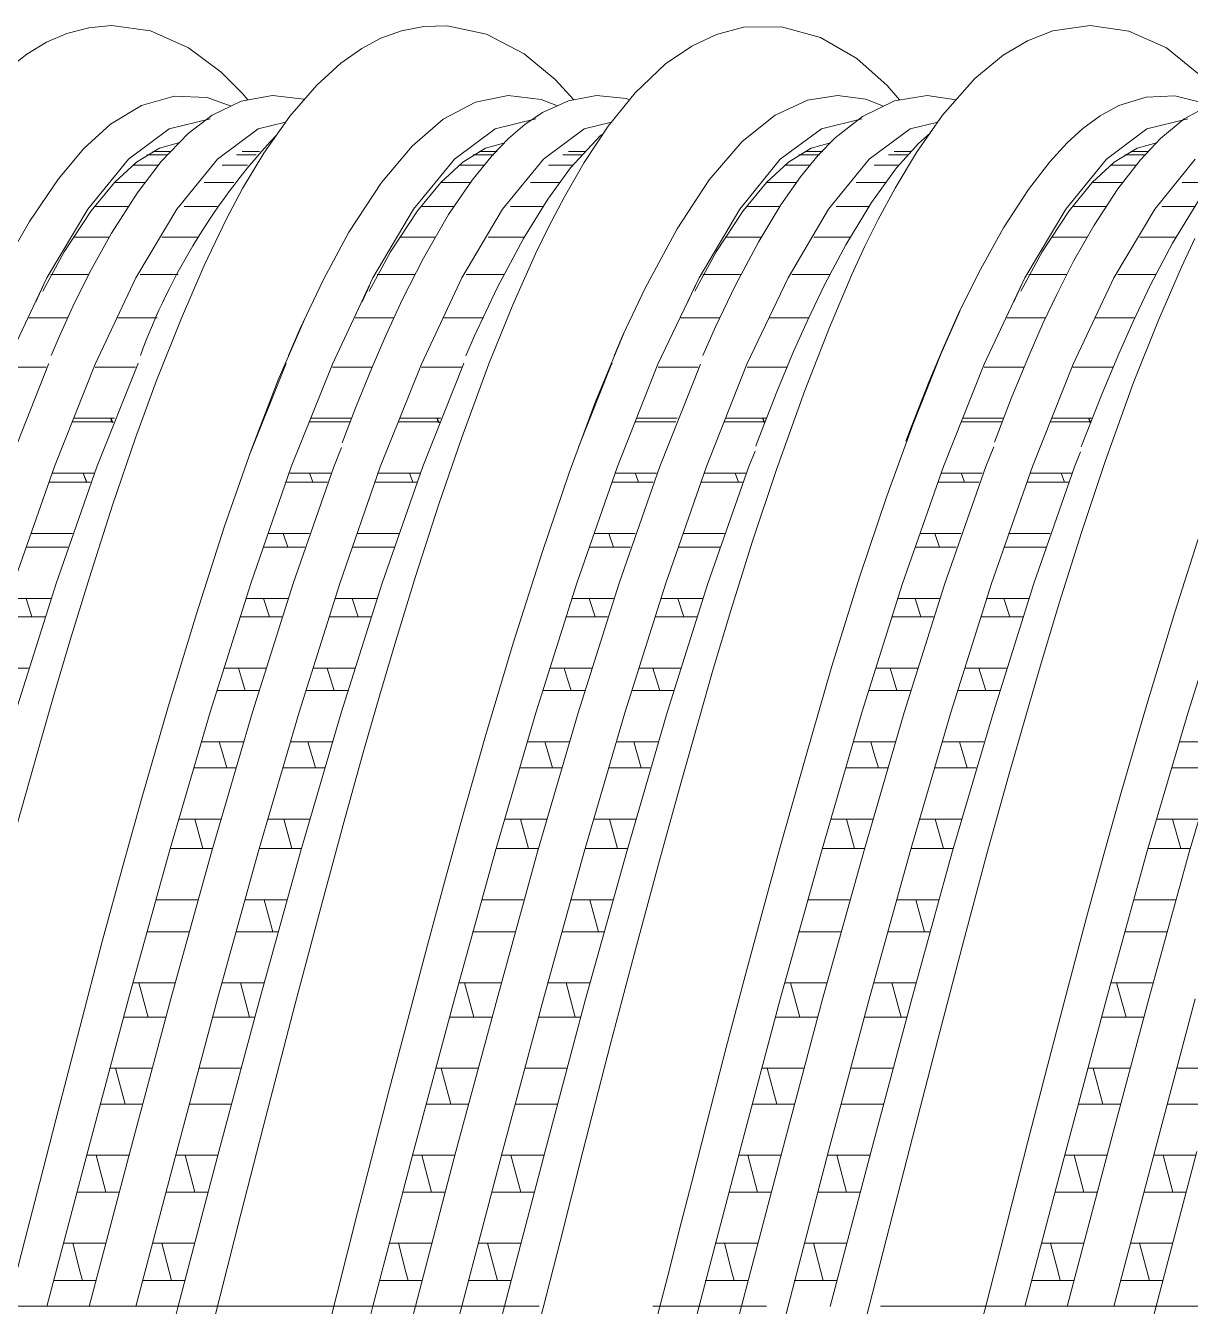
# Model space of a CAD drawing. Header units: millimetres. Extents: x 4229 to 8429, y -1187 to 1783.
# Drawn here: x 6147.02 to 6172.61, y -396.45 to -368.31 of the extents above; entities that cross this region are included whole.
import ezdxf

# ---------------------------------------------------------------- set-up
doc = ezdxf.new("R2010")
doc.units = ezdxf.units.MM
doc.linetypes.add('CENTER', pattern=[2, 1.25, -0.25, 0.25, -0.25])

msp = doc.modelspace()

# ---------------------------------------------------------------- linework, layer by layer
at = {"linetype": 'Continuous', "lineweight": 5}
for p, q in [((6148.904, -368.312), (6148.401, -368.36)), ((6149.763, -368.43), (6148.904, -368.312)), ((6156.277, -368.318), (6155.764, -368.33)), ((6157.142, -368.502), (6156.277, -368.318)), ((6170.404, -368.312), (6169.586, -368.429)), ((6171.258, -368.433), (6170.404, -368.312)), ((6147.924, -368.485), (6147.478, -368.676)), ((6148.401, -368.36), (6147.924, -368.485)), ((6150.595, -368.798), (6149.763, -368.43)), ((6154.823, -368.589), (6154.4, -368.813)), ((6155.278, -368.424), (6154.823, -368.589)), ((6155.764, -368.33), (6155.278, -368.424)), ((6157.966, -368.929), (6157.142, -368.502)), ((6162.196, -368.505), (6161.651, -368.76)), ((6162.787, -368.349), (6162.196, -368.505)), ((6163.627, -368.336), (6162.787, -368.349)), ((6164.48, -368.574), (6163.627, -368.336)), ((6165.276, -369.037), (6164.48, -368.574)), ((6169.586, -368.429), (6169.028, -368.644)), ((6172.083, -368.8), (6171.258, -368.433)), ((6147.478, -368.676), (6147.041, -368.937)), ((6151.314, -369.336), (6150.595, -368.798)), ((6154.4, -368.813), (6153.938, -369.139)), ((6161.651, -368.76), (6161.078, -369.154)), ((6169.028, -368.644), (6168.495, -368.959)), ((6173.11, -369.635), (6172.083, -368.8)), ((6147.041, -368.937), (6146.548, -369.327)), ((6153.938, -369.139), (6153.411, -369.619)), ((6158.654, -369.499), (6157.966, -368.929)), ((6161.078, -369.154), (6160.41, -369.786)), ((6165.945, -369.626), (6165.276, -369.037)), ((6168.495, -368.959), (6167.875, -369.474)), ((6151.782, -369.804), (6151.314, -369.336)), ((6153.411, -369.619), (6152.821, -370.3)), ((6159.062, -369.941), (6158.654, -369.499)), ((6166.219, -369.946), (6165.945, -369.626)), ((6167.875, -369.474), (6167.163, -370.28)), ((6150.281, -369.863), (6149.56, -370.066)), ((6151.001, -369.89), (6150.281, -369.863)), ((6151.53, -370.08), (6151.001, -369.89)), ((6151.749, -369.974), (6151.117, -370.278)), ((6152.443, -369.848), (6151.749, -369.974)), ((6151.901, -369.946), (6151.782, -369.804)), ((6153.129, -369.931), (6152.443, -369.848)), ((6153.138, -369.934), (6153.129, -369.931)), ((6156.899, -369.994), (6156.193, -370.369)), ((6157.62, -369.849), (6156.899, -369.994)), ((6158.343, -369.933), (6157.62, -369.849)), ((6158.699, -370.075), (6158.343, -369.933)), ((6158.946, -369.962), (6158.376, -370.222)), ((6159.561, -369.849), (6158.946, -369.962)), ((6160.216, -369.912), (6159.561, -369.849)), ((6160.41, -369.786), (6159.817, -370.518)), ((6160.285, -369.94), (6160.216, -369.912)), ((6164.196, -369.951), (6163.485, -370.282)), ((6164.853, -369.847), (6164.196, -369.951)), ((6165.478, -369.927), (6164.853, -369.847)), ((6166.109, -369.964), (6165.401, -370.306)), ((6165.863, -370.083), (6165.478, -369.927)), ((6166.823, -369.847), (6166.109, -369.964)), ((6167.46, -369.945), (6166.823, -369.847)), ((6171.634, -369.883), (6171.037, -370.069)), ((6172.266, -369.858), (6171.634, -369.883)), ((6172.942, -370.026), (6172.266, -369.858)), ((6149.56, -370.066), (6148.879, -370.476)), ((6151.117, -370.278), (6150.587, -370.68)), ((6158.376, -370.222), (6157.986, -370.488)), ((6163.485, -370.282), (6162.761, -370.861)), ((6167.163, -370.28), (6166.588, -371.098)), ((6170.622, -370.295), (6170.242, -370.573)), ((6171.037, -370.069), (6170.622, -370.295)), ((6173.073, -370.035), (6172.473, -370.363)), ((6148.879, -370.476), (6148.294, -371.01)), ((6151.069, -370.359), (6150.168, -370.582)), ((6152.729, -370.432), (6152.122, -370.582)), ((6152.821, -370.3), (6152.248, -371.117)), ((6156.193, -370.369), (6155.509, -370.957)), ((6158.225, -370.358), (6157.333, -370.581)), ((6157.986, -370.488), (6157.629, -370.793)), ((6158.226, -370.359), (6158.225, -370.358)), ((6159.817, -370.518), (6159.287, -371.32)), ((6159.887, -370.431), (6159.288, -370.581)), ((6165.391, -370.358), (6164.499, -370.581)), ((6165.401, -370.306), (6164.804, -370.777)), ((6167.059, -370.43), (6166.453, -370.581)), ((6170.242, -370.573), (6169.897, -370.889)), ((6172.555, -370.359), (6171.653, -370.582)), ((6172.473, -370.363), (6171.95, -370.792)), ((6150.168, -370.582), (6149.276, -371.247)), ((6150.587, -370.68), (6149.993, -371.297)), ((6152.122, -370.582), (6151.231, -371.247)), ((6157.333, -370.581), (6156.442, -371.246)), ((6157.629, -370.793), (6157.268, -371.165)), ((6159.288, -370.581), (6158.396, -371.246)), ((6159.643, -370.733), (6158.988, -371.436)), ((6159.705, -370.688), (6159.643, -370.733)), ((6162.761, -370.861), (6162.035, -371.703)), ((6164.499, -370.581), (6163.596, -371.248)), ((6164.804, -370.777), (6164.432, -371.157)), ((6166.453, -370.581), (6165.55, -371.248)), ((6166.894, -370.664), (6166.632, -370.901)), ((6171.653, -370.582), (6170.762, -371.247)), ((6171.95, -370.792), (6171.511, -371.259)), ((6148.294, -371.01), (6147.735, -371.679)), ((6149.451, -371.31), (6149.954, -371.004)), ((6150.21, -371.074), (6149.812, -371.074)), ((6150.192, -371.074), (6149.838, -371.074)), ((6149.954, -371.004), (6150.375, -370.89)), ((6152.154, -371.074), (6151.774, -371.074)), ((6152.248, -371.117), (6151.784, -371.893)), ((6155.509, -370.957), (6154.833, -371.758)), ((6156.619, -371.31), (6157.122, -371.004)), ((6157.378, -371.074), (6156.98, -371.074)), ((6157.361, -371.074), (6157.006, -371.074)), ((6157.122, -371.004), (6157.543, -370.89)), ((6159.323, -371.074), (6158.942, -371.074)), ((6163.775, -371.31), (6164.278, -371.004)), ((6164.534, -371.074), (6164.136, -371.074)), ((6164.517, -371.074), (6164.162, -371.074)), ((6164.278, -371.004), (6164.699, -370.89)), ((6166.479, -371.074), (6166.098, -371.074)), ((6166.588, -371.098), (6166.118, -371.88)), ((6166.632, -370.901), (6166.154, -371.439)), ((6169.897, -370.889), (6169.517, -371.306)), ((6170.936, -371.31), (6171.439, -371.004)), ((6171.695, -371.074), (6171.297, -371.074)), ((6171.678, -371.074), (6171.323, -371.074)), ((6171.439, -371.004), (6171.86, -370.89)), ((6149.276, -371.247), (6148.385, -372.342)), ((6148.968, -371.76), (6149.451, -371.31)), ((6149.916, -371.38), (6149.37, -371.38)), ((6149.935, -371.38), (6149.376, -371.38)), ((6149.993, -371.297), (6149.464, -371.99)), ((6150.136, -371.151), (6149.68, -371.151)), ((6150.128, -371.151), (6149.712, -371.151)), ((6151.231, -371.247), (6150.339, -372.342)), ((6151.888, -371.38), (6151.335, -371.38)), ((6152.078, -371.151), (6151.652, -371.151)), ((6156.442, -371.246), (6155.539, -372.346)), ((6156.136, -371.76), (6156.619, -371.31)), ((6157.084, -371.38), (6156.538, -371.38)), ((6157.103, -371.38), (6156.544, -371.38)), ((6157.268, -371.165), (6156.827, -371.705)), ((6157.304, -371.151), (6156.849, -371.151)), ((6157.296, -371.151), (6156.881, -371.151)), ((6158.396, -371.246), (6157.493, -372.346)), ((6159.056, -371.38), (6158.504, -371.38)), ((6159.247, -371.151), (6158.82, -371.151)), ((6159.287, -371.32), (6158.855, -372.071)), ((6163.596, -371.248), (6162.705, -372.344)), ((6163.292, -371.76), (6163.775, -371.31)), ((6164.24, -371.38), (6163.694, -371.38)), ((6164.259, -371.38), (6163.7, -371.38)), ((6164.46, -371.151), (6164.005, -371.151)), ((6164.452, -371.151), (6164.037, -371.151)), ((6164.432, -371.157), (6164.043, -371.631)), ((6165.55, -371.248), (6164.659, -372.344)), ((6166.212, -371.38), (6165.66, -371.38)), ((6166.403, -371.151), (6165.976, -371.151)), ((6169.517, -371.306), (6169.052, -371.909)), ((6170.762, -371.247), (6169.871, -372.342)), ((6170.453, -371.76), (6170.936, -371.31)), ((6171.401, -371.38), (6170.856, -371.38)), ((6171.42, -371.38), (6170.862, -371.38)), ((6171.511, -371.259), (6171.013, -371.899)), ((6171.622, -371.151), (6171.166, -371.151)), ((6171.613, -371.151), (6171.198, -371.151)), ((6172.716, -371.247), (6171.825, -372.342)), ((6147.735, -371.679), (6147.104, -372.612)), ((6156.827, -371.705), (6156.306, -372.465)), ((6158.988, -371.436), (6158.486, -372.124)), ((6162.035, -371.703), (6161.329, -372.779)), ((6164.043, -371.631), (6163.61, -372.251)), ((6166.154, -371.439), (6165.601, -372.196)), ((6148.459, -372.381), (6148.968, -371.76)), ((6149.637, -371.76), (6148.969, -371.76)), ((6149.635, -371.76), (6148.975, -371.76)), ((6151.589, -371.76), (6150.939, -371.76)), ((6151.784, -371.893), (6151.423, -372.575)), ((6154.833, -371.758), (6154.119, -372.85)), ((6155.627, -372.381), (6156.136, -371.76)), ((6156.805, -371.76), (6156.137, -371.76)), ((6156.803, -371.76), (6156.143, -371.76)), ((6158.757, -371.76), (6158.107, -371.76)), ((6162.783, -372.381), (6163.292, -371.76)), ((6163.961, -371.76), (6163.293, -371.76)), ((6163.959, -371.76), (6163.299, -371.76)), ((6165.913, -371.76), (6165.263, -371.76)), ((6166.118, -371.88), (6165.749, -372.568)), ((6169.052, -371.909), (6168.503, -372.754)), ((6169.945, -372.381), (6170.453, -371.76)), ((6171.123, -371.76), (6170.454, -371.76)), ((6171.12, -371.76), (6170.461, -371.76)), ((6171.013, -371.899), (6170.491, -372.697)), ((6173.075, -371.76), (6172.425, -371.76)), ((6147.394, -372.166), (6147.394, -372.162)), ((6149.464, -371.99), (6148.901, -372.873)), ((6154.562, -372.166), (6154.562, -372.162)), ((6158.486, -372.124), (6157.952, -372.991)), ((6158.855, -372.071), (6158.512, -372.725)), ((6161.718, -372.166), (6161.718, -372.162)), ((6163.61, -372.251), (6163.125, -373.052)), ((6165.601, -372.196), (6165.034, -373.125)), ((6168.879, -372.166), (6168.879, -372.162)), ((6172.791, -372.147), (6172.215, -373.088)), ((6147.308, -372.289), (6147.306, -372.289)), ((6148.385, -372.342), (6147.482, -373.856)), ((6147.862, -373.283), (6148.459, -372.381)), ((6149.265, -372.289), (6148.535, -372.289)), ((6149.254, -372.289), (6148.537, -372.289)), ((6150.339, -372.342), (6149.436, -373.856)), ((6151.223, -372.289), (6150.497, -372.289)), ((6154.476, -372.289), (6154.475, -372.289)), ((6155.539, -372.346), (6154.648, -373.854)), ((6155.031, -373.283), (6155.627, -372.381)), ((6156.434, -372.289), (6155.703, -372.289)), ((6156.422, -372.289), (6155.706, -372.289)), ((6156.306, -372.465), (6155.756, -373.418)), ((6157.493, -372.346), (6156.602, -373.854)), ((6158.392, -372.289), (6157.666, -372.289)), ((6161.632, -372.289), (6161.631, -372.289)), ((6162.705, -372.344), (6161.813, -373.851)), ((6162.187, -373.283), (6162.783, -372.381)), ((6163.59, -372.289), (6162.859, -372.289)), ((6163.578, -372.289), (6162.862, -372.289)), ((6164.659, -372.344), (6163.768, -373.851)), ((6165.548, -372.289), (6164.822, -372.289)), ((6168.793, -372.289), (6168.792, -372.289)), ((6169.871, -372.342), (6168.968, -373.856)), ((6169.348, -373.283), (6169.945, -372.381)), ((6170.751, -372.289), (6170.02, -372.289)), ((6170.739, -372.289), (6170.023, -372.289)), ((6171.825, -372.342), (6170.922, -373.856)), ((6172.709, -372.289), (6171.983, -372.289)), ((6147.104, -372.612), (6146.584, -373.522)), ((6151.423, -372.575), (6150.94, -373.583)), ((6158.512, -372.725), (6158.22, -373.325)), ((6161.329, -372.779), (6160.625, -374.081)), ((6165.749, -372.568), (6165.458, -373.156)), ((6168.503, -372.754), (6167.958, -373.735)), ((6170.491, -372.697), (6170.041, -373.489)), ((6148.846, -372.963), (6148.065, -372.963)), ((6148.854, -372.963), (6148.074, -372.963)), ((6148.901, -372.873), (6148.428, -373.731)), ((6150.456, -372.963), (6150.012, -372.963)), ((6150.806, -372.963), (6150.026, -372.963)), ((6154.119, -372.85), (6153.56, -373.887)), ((6156.014, -372.963), (6155.233, -372.963)), ((6156.023, -372.963), (6155.242, -372.963)), ((6157.625, -372.963), (6157.18, -372.963)), ((6157.975, -372.963), (6157.194, -372.963)), ((6157.952, -372.991), (6157.382, -374.06)), ((6163.17, -372.963), (6162.389, -372.963)), ((6163.179, -372.963), (6162.398, -372.963)), ((6163.125, -373.052), (6162.614, -374.012)), ((6164.781, -372.963), (6164.336, -372.963)), ((6165.13, -372.963), (6164.35, -372.963)), ((6170.331, -372.963), (6169.55, -372.963)), ((6170.34, -372.963), (6169.559, -372.963)), ((6171.942, -372.963), (6171.497, -372.963)), ((6172.292, -372.963), (6171.512, -372.963)), ((6172.215, -373.088), (6171.734, -374.004)), ((6172.703, -372.991), (6172.411, -373.616)), ((6147.394, -374.144), (6147.862, -373.283)), ((6154.562, -374.144), (6155.031, -373.283)), ((6158.22, -373.325), (6157.717, -374.448)), ((6161.718, -374.144), (6162.187, -373.283)), ((6165.034, -373.125), (6164.566, -374.007)), ((6165.458, -373.156), (6165.169, -373.779)), ((6168.879, -374.144), (6169.348, -373.283)), ((6150.94, -373.583), (6150.437, -374.74)), ((6155.756, -373.418), (6155.3, -374.325)), ((6170.041, -373.489), (6169.67, -374.218)), ((6172.411, -373.616), (6171.904, -374.783)), ((6147.482, -373.856), (6146.591, -375.75)), ((6148.406, -373.779), (6147.572, -373.779)), ((6148.407, -373.779), (6147.592, -373.779)), ((6148.428, -373.731), (6148.055, -374.486)), ((6149.436, -373.856), (6148.545, -375.75)), ((6150.363, -373.779), (6149.53, -373.779)), ((6150.365, -373.779), (6149.532, -373.779)), ((6153.56, -373.887), (6153.041, -374.98)), ((6154.648, -373.854), (6153.756, -375.747)), ((6155.574, -373.779), (6154.741, -373.779)), ((6155.575, -373.779), (6154.761, -373.779)), ((6156.602, -373.854), (6155.711, -375.747)), ((6157.531, -373.779), (6156.698, -373.779)), ((6157.533, -373.779), (6156.7, -373.779)), ((6161.813, -373.851), (6160.91, -375.753)), ((6162.73, -373.779), (6161.896, -373.779)), ((6162.731, -373.779), (6161.917, -373.779)), ((6163.768, -373.851), (6162.865, -375.753)), ((6164.687, -373.779), (6163.854, -373.779)), ((6164.689, -373.779), (6163.856, -373.779)), ((6165.169, -373.779), (6164.675, -374.942)), ((6167.958, -373.735), (6167.514, -374.64)), ((6168.968, -373.856), (6168.076, -375.75)), ((6169.891, -373.779), (6169.058, -373.779)), ((6169.893, -373.779), (6169.078, -373.779)), ((6170.922, -373.856), (6170.03, -375.75)), ((6171.848, -373.779), (6171.016, -373.779)), ((6171.85, -373.779), (6171.018, -373.779)), ((6147.394, -374.046), (6147.241, -374.377)), ((6147.394, -374.026), (6147.394, -374.046)), ((6154.562, -374.046), (6154.409, -374.377)), ((6154.562, -374.026), (6154.562, -374.046)), ((6157.382, -374.06), (6156.871, -375.144)), ((6160.625, -374.081), (6160.138, -375.115)), ((6161.718, -374.046), (6161.565, -374.377)), ((6161.718, -374.026), (6161.718, -374.046)), ((6162.614, -374.012), (6162.175, -374.93)), ((6164.566, -374.007), (6164.199, -374.773)), ((6168.879, -374.046), (6168.726, -374.377)), ((6168.879, -374.026), (6168.879, -374.046)), ((6169.67, -374.218), (6169.374, -374.845)), ((6171.734, -374.004), (6171.349, -374.813)), ((6148.055, -374.486), (6147.752, -375.149)), ((6155.3, -374.325), (6154.933, -375.117)), ((6157.717, -374.448), (6157.19, -375.744)), ((6147.941, -374.73), (6147.088, -374.73)), ((6147.943, -374.73), (6147.394, -374.73)), ((6149.905, -374.73), (6149.04, -374.73)), ((6149.894, -374.73), (6149.041, -374.73)), ((6150.437, -374.74), (6149.893, -376.107)), ((6152.566, -376.096), (6153.14, -374.772)), ((6153.157, -374.73), (6153.155, -374.73)), ((6155.11, -374.73), (6154.257, -374.73)), ((6155.111, -374.73), (6154.562, -374.73)), ((6157.074, -374.73), (6156.208, -374.73)), ((6157.063, -374.73), (6156.21, -374.73)), ((6160.313, -374.73), (6160.311, -374.73)), ((6162.266, -374.73), (6161.413, -374.73)), ((6162.267, -374.73), (6161.718, -374.73)), ((6164.23, -374.73), (6163.364, -374.73)), ((6164.218, -374.73), (6163.366, -374.73)), ((6164.199, -374.773), (6163.89, -375.472)), ((6167.122, -375.531), (6167.54, -374.586)), ((6167.514, -374.64), (6167.17, -375.41)), ((6167.474, -374.73), (6167.472, -374.73)), ((6169.427, -374.73), (6168.574, -374.73)), ((6169.428, -374.73), (6168.879, -374.73)), ((6171.391, -374.73), (6170.526, -374.73)), ((6171.38, -374.73), (6170.527, -374.73)), ((6171.904, -374.783), (6171.36, -376.154)), ((6153.041, -374.98), (6152.789, -375.559)), ((6159.526, -376.593), (6160.159, -375.069)), ((6162.175, -374.93), (6161.898, -375.561)), ((6164.675, -374.942), (6164.136, -376.329)), ((6169.374, -374.845), (6169.063, -375.552)), ((6171.349, -374.813), (6171.034, -375.52)), ((6147.752, -375.149), (6147.577, -375.561)), ((6154.933, -375.117), (6154.628, -375.819)), ((6156.871, -375.144), (6156.69, -375.564)), ((6160.138, -375.115), (6159.944, -375.565)), ((6163.89, -375.472), (6163.522, -376.36)), ((6166.507, -377.083), (6167.122, -375.531)), ((6167.17, -375.41), (6166.861, -376.148)), ((6169.063, -375.552), (6168.672, -376.502)), ((6171.034, -375.52), (6170.667, -376.394)), ((6147.465, -375.813), (6146.589, -375.813)), ((6147.522, -375.75), (6146.63, -377.996)), ((6147.47, -375.813), (6147.394, -375.813)), ((6147.528, -375.735), (6147.522, -375.75)), ((6148.545, -375.75), (6147.653, -377.996)), ((6149.415, -375.813), (6148.543, -375.813)), ((6149.429, -375.813), (6148.548, -375.813)), ((6149.48, -375.747), (6148.577, -378.003)), ((6149.488, -375.729), (6149.48, -375.747)), ((6152.733, -375.747), (6151.934, -377.743)), ((6152.743, -375.725), (6152.733, -375.747)), ((6153.756, -375.747), (6152.853, -378.003)), ((6154.633, -375.813), (6153.757, -375.813)), ((6154.628, -375.819), (6154.268, -376.697)), ((6154.639, -375.813), (6154.562, -375.813)), ((6155.711, -375.747), (6154.808, -378.003)), ((6156.584, -375.813), (6155.711, -375.813)), ((6156.597, -375.813), (6155.716, -375.813)), ((6156.634, -375.753), (6155.742, -378)), ((6157.19, -375.744), (6156.598, -377.358)), ((6156.645, -375.728), (6156.634, -375.753)), ((6159.887, -375.753), (6159.166, -377.571)), ((6159.9, -375.726), (6159.887, -375.753)), ((6160.91, -375.753), (6160.019, -378)), ((6161.789, -375.813), (6160.913, -375.813)), ((6161.842, -375.753), (6160.95, -378)), ((6161.795, -375.813), (6161.718, -375.813)), ((6162.865, -375.753), (6161.973, -378)), ((6163.739, -375.813), (6162.867, -375.813)), ((6163.753, -375.813), (6162.872, -375.813)), ((6168.076, -375.75), (6167.185, -377.996)), ((6168.95, -375.813), (6168.075, -375.813)), ((6168.956, -375.813), (6168.879, -375.813)), ((6170.03, -375.75), (6169.139, -377.996)), ((6170.901, -375.813), (6170.028, -375.813)), ((6170.915, -375.813), (6170.033, -375.813)), ((6149.893, -376.107), (6149.43, -377.365)), ((6151.97, -377.642), (6152.566, -376.096)), ((6166.861, -376.148), (6166.484, -377.097)), ((6171.36, -376.154), (6170.733, -377.886)), ((6163.522, -376.36), (6163.082, -377.485)), ((6164.136, -376.329), (6163.506, -378.088)), ((6170.667, -376.394), (6170.232, -377.505)), ((6154.268, -376.697), (6153.968, -377.475)), ((6158.957, -378.137), (6159.526, -376.593)), ((6168.672, -376.502), (6168.302, -377.46)), ((6148.925, -377.019), (6148.039, -377.019)), ((6148.939, -377.019), (6148.05, -377.019)), ((6148.071, -376.938), (6148.957, -376.938)), ((6148.082, -376.938), (6148.971, -376.938)), ((6148.92, -377.031), (6148.884, -376.938)), ((6148.931, -377.038), (6148.893, -376.938)), ((6154.143, -377.019), (6153.254, -377.019)), ((6153.286, -376.938), (6154.175, -376.938)), ((6156.093, -377.019), (6155.207, -377.019)), ((6156.107, -377.019), (6155.218, -377.019)), ((6155.239, -376.938), (6156.126, -376.938)), ((6155.25, -376.938), (6156.139, -376.938)), ((6156.089, -377.031), (6156.052, -376.938)), ((6156.1, -377.038), (6156.061, -376.938)), ((6161.299, -377.019), (6160.41, -377.019)), ((6160.442, -376.938), (6161.331, -376.938)), ((6163.249, -377.019), (6162.363, -377.019)), ((6163.263, -377.019), (6162.374, -377.019)), ((6162.395, -376.938), (6163.281, -376.938)), ((6162.406, -376.938), (6163.295, -376.938)), ((6163.244, -377.031), (6163.208, -376.938)), ((6163.255, -377.038), (6163.217, -376.938)), ((6168.46, -377.019), (6167.571, -377.019)), ((6167.603, -376.938), (6168.492, -376.938)), ((6170.411, -377.019), (6169.525, -377.019)), ((6170.424, -377.019), (6169.535, -377.019)), ((6169.556, -376.938), (6170.443, -376.938)), ((6169.568, -376.938), (6170.456, -376.938)), ((6170.406, -377.031), (6170.369, -376.938)), ((6170.417, -377.038), (6170.378, -376.938)), ((6165.938, -378.651), (6166.507, -377.083)), ((6166.484, -377.097), (6166.354, -377.444)), ((6149.43, -377.365), (6148.922, -378.85)), ((6153.954, -377.58), (6153.784, -378.003)), ((6156.598, -377.358), (6156.098, -378.828)), ((6163.082, -377.485), (6163.057, -377.554)), ((6168.287, -377.565), (6168.116, -377.996)), ((6170.232, -377.505), (6170.209, -377.568)), ((6151.386, -379.308), (6151.97, -377.642)), ((6163.042, -377.659), (6162.908, -377.996)), ((6170.194, -377.674), (6170.062, -378.003)), ((6170.733, -377.886), (6170.213, -379.448)), ((6147.653, -377.996), (6146.75, -380.569)), ((6147.604, -378.144), (6148.507, -378.144)), ((6147.619, -378.144), (6148.513, -378.144)), ((6148.577, -378.003), (6147.685, -380.565)), ((6148.282, -378.144), (6148.355, -378.341)), ((6148.283, -378.144), (6148.357, -378.341)), ((6152.853, -378.003), (6151.962, -380.565)), ((6152.822, -378.144), (6153.719, -378.144)), ((6153.784, -378.003), (6152.893, -380.565)), ((6153.283, -378.216), (6153.256, -378.144)), ((6154.808, -378.003), (6153.916, -380.565)), ((6154.772, -378.144), (6155.676, -378.144)), ((6154.787, -378.144), (6155.682, -378.144)), ((6155.742, -378), (6154.851, -380.562)), ((6155.45, -378.144), (6155.523, -378.341)), ((6155.451, -378.144), (6155.525, -378.341)), ((6158.362, -379.884), (6158.957, -378.137)), ((6160.019, -378), (6159.128, -380.562)), ((6159.978, -378.144), (6160.875, -378.144)), ((6160.95, -378), (6160.059, -380.562)), ((6160.439, -378.216), (6160.412, -378.144)), ((6161.973, -378), (6161.082, -380.562)), ((6161.928, -378.144), (6162.831, -378.144)), ((6161.943, -378.144), (6162.838, -378.144)), ((6162.908, -377.996), (6162.005, -380.569)), ((6162.606, -378.144), (6162.679, -378.341)), ((6162.607, -378.144), (6162.681, -378.341)), ((6163.506, -378.088), (6162.982, -379.662)), ((6167.185, -377.996), (6166.282, -380.569)), ((6167.139, -378.144), (6168.036, -378.144)), ((6168.116, -377.996), (6167.213, -380.569)), ((6167.6, -378.216), (6167.573, -378.144)), ((6169.139, -377.996), (6168.236, -380.569)), ((6169.09, -378.144), (6169.993, -378.144)), ((6169.104, -378.144), (6169.999, -378.144)), ((6170.062, -378.003), (6169.171, -380.565)), ((6169.768, -378.144), (6169.841, -378.341)), ((6169.768, -378.144), (6169.842, -378.341)), ((6148.438, -378.341), (6147.533, -378.341)), ((6148.442, -378.341), (6147.544, -378.341)), ((6153.646, -378.341), (6152.748, -378.341)), ((6153.327, -378.341), (6153.283, -378.216)), ((6155.606, -378.341), (6154.702, -378.341)), ((6155.61, -378.341), (6154.712, -378.341)), ((6160.802, -378.341), (6159.904, -378.341)), ((6160.483, -378.341), (6160.439, -378.216)), ((6162.762, -378.341), (6161.858, -378.341)), ((6162.766, -378.341), (6161.868, -378.341)), ((6167.964, -378.341), (6167.065, -378.341)), ((6167.644, -378.341), (6167.6, -378.216)), ((6169.923, -378.341), (6169.019, -378.341)), ((6169.928, -378.341), (6169.03, -378.341)), ((6147.394, -378.706), (6147.394, -378.721)), ((6154.562, -378.706), (6154.562, -378.721)), ((6161.718, -378.706), (6161.718, -378.721)), ((6165.341, -380.43), (6165.938, -378.651)), ((6168.879, -378.706), (6168.879, -378.721)), ((6148.922, -378.85), (6148.417, -380.434)), ((6156.098, -378.828), (6155.584, -380.418)), ((6172.265, -381.197), (6172.877, -379.293)), ((6147.129, -379.467), (6148.041, -379.467)), ((6147.394, -379.467), (6148.045, -379.467)), ((6150.767, -381.236), (6151.386, -379.308)), ((6152.348, -379.467), (6153.252, -379.467)), ((6152.671, -379.467), (6152.775, -379.772)), ((6154.297, -379.467), (6155.209, -379.467)), ((6154.562, -379.467), (6155.213, -379.467)), ((6159.504, -379.467), (6160.408, -379.467)), ((6159.827, -379.467), (6159.931, -379.772)), ((6161.453, -379.467), (6162.365, -379.467)), ((6161.718, -379.467), (6162.369, -379.467)), ((6166.665, -379.467), (6167.569, -379.467)), ((6166.989, -379.467), (6167.092, -379.772)), ((6168.614, -379.467), (6169.526, -379.467)), ((6168.879, -379.467), (6169.53, -379.467)), ((6170.213, -379.448), (6169.734, -380.982)), ((6147.939, -379.772), (6147.026, -379.772)), ((6147.943, -379.772), (6147.394, -379.772)), ((6153.147, -379.772), (6152.242, -379.772)), ((6155.107, -379.772), (6154.195, -379.772)), ((6155.111, -379.772), (6154.562, -379.772)), ((6160.303, -379.772), (6159.398, -379.772)), ((6162.263, -379.772), (6161.35, -379.772)), ((6162.267, -379.772), (6161.718, -379.772)), ((6162.982, -379.662), (6162.51, -381.163)), ((6167.464, -379.772), (6166.559, -379.772)), ((6169.425, -379.772), (6168.512, -379.772)), ((6169.429, -379.772), (6168.879, -379.772)), ((6157.725, -381.883), (6158.362, -379.884)), ((6155.584, -380.418), (6155.149, -381.83)), ((6147.685, -380.565), (6146.794, -383.399)), ((6148.417, -380.434), (6147.988, -381.839)), ((6151.962, -380.565), (6151.071, -383.399)), ((6152.893, -380.565), (6152.002, -383.399)), ((6153.916, -380.565), (6153.025, -383.399)), ((6154.851, -380.562), (6153.948, -383.407)), ((6159.128, -380.562), (6158.225, -383.407)), ((6160.059, -380.562), (6159.156, -383.407)), ((6161.082, -380.562), (6160.179, -383.407)), ((6162.005, -380.569), (6161.114, -383.403)), ((6164.733, -382.384), (6165.341, -380.43)), ((6166.282, -380.569), (6165.391, -383.403)), ((6167.213, -380.569), (6166.322, -383.403)), ((6168.236, -380.569), (6167.345, -383.403)), ((6169.171, -380.565), (6168.28, -383.399)), ((6173.448, -380.565), (6172.556, -383.399)), ((6146.652, -380.897), (6147.565, -380.897)), ((6147.154, -381.302), (6147.024, -380.897)), ((6147.394, -380.897), (6147.569, -380.897)), ((6151.867, -380.897), (6152.778, -380.897)), ((6152.371, -381.302), (6152.241, -380.897)), ((6153.82, -380.897), (6154.733, -380.897)), ((6154.322, -381.302), (6154.192, -380.897)), ((6154.562, -380.897), (6154.737, -380.897)), ((6159.023, -380.897), (6159.934, -380.897)), ((6159.526, -381.302), (6159.397, -380.897)), ((6160.976, -380.897), (6161.889, -380.897)), ((6161.478, -381.302), (6161.348, -380.897)), ((6161.718, -380.897), (6161.893, -380.897)), ((6166.184, -380.897), (6167.095, -380.897)), ((6166.688, -381.302), (6166.558, -380.897)), ((6168.137, -380.897), (6169.051, -380.897)), ((6168.639, -381.302), (6168.51, -380.897)), ((6168.879, -380.897), (6169.054, -380.897)), ((6169.734, -380.982), (6169.331, -382.317)), ((6150.148, -383.275), (6150.767, -381.236)), ((6162.51, -381.163), (6162.124, -382.453)), ((6171.649, -383.225), (6172.265, -381.197)), ((6147.432, -381.302), (6146.519, -381.302)), ((6147.442, -381.302), (6147.394, -381.302)), ((6152.647, -381.302), (6151.737, -381.302)), ((6154.6, -381.302), (6153.688, -381.302)), ((6154.61, -381.302), (6154.562, -381.302)), ((6159.803, -381.302), (6158.892, -381.302)), ((6161.756, -381.302), (6160.844, -381.302)), ((6161.766, -381.302), (6161.718, -381.302)), ((6166.964, -381.302), (6166.054, -381.302)), ((6168.917, -381.302), (6168.005, -381.302)), ((6168.927, -381.302), (6168.879, -381.302)), ((6155.149, -381.83), (6154.796, -383.017)), ((6147.988, -381.839), (6147.638, -383.02)), ((6157.117, -383.914), (6157.725, -381.883)), ((6164.155, -384.366), (6164.733, -382.384)), ((6169.331, -382.317), (6168.998, -383.451)), ((6146.165, -382.427), (6147.079, -382.427)), ((6151.379, -382.427), (6152.3, -382.427)), ((6151.69, -382.427), (6151.761, -382.647)), ((6151.761, -382.647), (6151.843, -382.922)), ((6153.333, -382.427), (6154.248, -382.427)), ((6153.642, -382.427), (6153.672, -382.523)), ((6153.672, -382.523), (6153.794, -382.922)), ((6158.535, -382.427), (6159.456, -382.427)), ((6158.846, -382.427), (6158.917, -382.647)), ((6158.917, -382.647), (6158.999, -382.922)), ((6160.489, -382.427), (6161.403, -382.427)), ((6160.797, -382.427), (6160.828, -382.523)), ((6160.828, -382.523), (6160.95, -382.922)), ((6162.124, -382.453), (6161.804, -383.565)), ((6165.697, -382.427), (6166.617, -382.427)), ((6166.008, -382.427), (6166.078, -382.647)), ((6166.078, -382.647), (6166.16, -382.922)), ((6167.651, -382.427), (6168.565, -382.427)), ((6167.959, -382.427), (6167.989, -382.523)), ((6167.989, -382.523), (6168.111, -382.922)), ((6152.148, -382.922), (6151.229, -382.922)), ((6154.093, -382.922), (6153.178, -382.922)), ((6159.304, -382.922), (6158.385, -382.922)), ((6161.249, -382.922), (6160.334, -382.922)), ((6166.465, -382.922), (6165.546, -382.922)), ((6168.41, -382.922), (6167.495, -382.922)), ((6147.638, -383.02), (6147.283, -384.25)), ((6154.796, -383.017), (6154.446, -384.231)), ((6171.071, -385.214), (6171.649, -383.225)), ((6149.574, -385.254), (6150.148, -383.275)), ((6151.071, -383.399), (6150.168, -386.468)), ((6152.002, -383.399), (6151.099, -386.468)), ((6153.025, -383.399), (6152.122, -386.468)), ((6153.948, -383.407), (6153.057, -386.464)), ((6158.225, -383.407), (6157.333, -386.464)), ((6159.156, -383.407), (6158.264, -386.464)), ((6160.179, -383.407), (6159.288, -386.464)), ((6161.114, -383.403), (6160.222, -386.459)), ((6165.391, -383.403), (6164.499, -386.459)), ((6166.322, -383.403), (6165.43, -386.459)), ((6167.345, -383.403), (6166.453, -386.459)), ((6168.28, -383.399), (6167.377, -386.468)), ((6168.998, -383.451), (6168.612, -384.8)), ((6172.556, -383.399), (6171.653, -386.468)), ((6173.487, -383.399), (6172.584, -386.468)), ((6161.804, -383.565), (6161.418, -384.93)), ((6150.887, -384.047), (6151.802, -384.047)), ((6151.339, -384.287), (6151.267, -384.047)), ((6152.84, -384.047), (6153.755, -384.047)), ((6153.385, -384.621), (6153.22, -384.047)), ((6156.561, -385.88), (6157.117, -383.914)), ((6158.043, -384.047), (6158.958, -384.047)), ((6158.495, -384.287), (6158.423, -384.047)), ((6159.996, -384.047), (6160.91, -384.047)), ((6160.541, -384.621), (6160.376, -384.047)), ((6165.204, -384.047), (6166.119, -384.047)), ((6165.656, -384.287), (6165.584, -384.047)), ((6167.158, -384.047), (6168.072, -384.047)), ((6167.702, -384.621), (6167.537, -384.047)), ((6172.37, -384.047), (6173.285, -384.047)), ((6147.283, -384.25), (6146.837, -385.836)), ((6151.434, -384.621), (6151.339, -384.287)), ((6154.446, -384.231), (6154.012, -385.792)), ((6158.59, -384.621), (6158.495, -384.287)), ((6163.586, -386.386), (6164.155, -384.366)), ((6165.752, -384.621), (6165.656, -384.287)), ((6151.634, -384.621), (6150.712, -384.621)), ((6153.585, -384.621), (6152.67, -384.621)), ((6158.79, -384.621), (6157.868, -384.621)), ((6160.741, -384.621), (6159.826, -384.621)), ((6165.951, -384.621), (6165.029, -384.621)), ((6167.902, -384.621), (6166.987, -384.621)), ((6173.117, -384.621), (6172.195, -384.621)), ((6161.418, -384.93), (6160.94, -386.656)), ((6168.612, -384.8), (6168.137, -386.51)), ((6149.157, -386.747), (6149.574, -385.254)), ((6170.713, -386.492), (6171.071, -385.214)), ((6150.383, -385.747), (6151.309, -385.747)), ((6150.732, -385.747), (6150.756, -385.828)), ((6152.335, -385.747), (6153.258, -385.747)), ((6152.686, -385.747), (6152.866, -386.39)), ((6157.539, -385.747), (6158.465, -385.747)), ((6157.888, -385.747), (6157.912, -385.828)), ((6159.491, -385.747), (6160.414, -385.747)), ((6159.842, -385.747), (6160.022, -386.39)), ((6164.7, -385.747), (6165.626, -385.747)), ((6165.049, -385.747), (6165.073, -385.828)), ((6166.652, -385.747), (6167.575, -385.747)), ((6167.003, -385.747), (6167.183, -386.39)), ((6171.866, -385.747), (6172.792, -385.747)), ((6172.215, -385.747), (6172.239, -385.828)), ((6150.756, -385.828), (6150.912, -386.39)), ((6154.012, -385.792), (6153.493, -387.719)), ((6156.22, -387.129), (6156.561, -385.88)), ((6157.912, -385.828), (6158.068, -386.39)), ((6165.073, -385.828), (6165.23, -386.39)), ((6172.239, -385.828), (6172.396, -386.39)), ((6150.168, -386.468), (6149.276, -389.695)), ((6151.123, -386.39), (6150.2, -386.39)), ((6151.099, -386.468), (6150.207, -389.695)), ((6152.122, -386.468), (6151.231, -389.695)), ((6153.077, -386.39), (6152.149, -386.39)), ((6153.057, -386.464), (6152.165, -389.691)), ((6157.333, -386.464), (6156.442, -389.691)), ((6158.279, -386.39), (6157.356, -386.39)), ((6158.264, -386.464), (6157.373, -389.691)), ((6159.288, -386.464), (6158.396, -389.691)), ((6160.233, -386.39), (6159.305, -386.39)), ((6160.222, -386.459), (6159.32, -389.7)), ((6163.218, -387.725), (6163.586, -386.386)), ((6164.499, -386.459), (6163.596, -389.7)), ((6165.44, -386.39), (6164.517, -386.39)), ((6165.43, -386.459), (6164.527, -389.7)), ((6166.453, -386.459), (6165.55, -389.7)), ((6167.394, -386.39), (6166.466, -386.39)), ((6167.377, -386.468), (6166.485, -389.695)), ((6168.137, -386.51), (6167.584, -388.571)), ((6170.328, -387.904), (6170.713, -386.492)), ((6171.653, -386.468), (6170.762, -389.695)), ((6172.606, -386.39), (6171.683, -386.39)), ((6172.584, -386.468), (6171.693, -389.695)), ((6148.7, -388.433), (6149.157, -386.747)), ((6160.94, -386.656), (6160.383, -388.721)), ((6155.846, -388.515), (6156.22, -387.129)), ((6149.879, -387.516), (6150.802, -387.516)), ((6151.835, -387.516), (6152.761, -387.516)), ((6152.449, -388.218), (6152.257, -387.516)), ((6153.493, -387.719), (6152.94, -389.803)), ((6157.035, -387.516), (6157.958, -387.516)), ((6158.991, -387.516), (6159.917, -387.516)), ((6159.605, -388.218), (6159.413, -387.516)), ((6162.824, -389.185), (6163.218, -387.725)), ((6164.196, -387.516), (6165.119, -387.516)), ((6166.152, -387.516), (6167.078, -387.516)), ((6166.766, -388.218), (6166.574, -387.516)), ((6171.362, -387.516), (6172.285, -387.516)), ((6169.915, -389.46), (6170.328, -387.904)), ((6150.61, -388.218), (6149.679, -388.218)), ((6152.568, -388.218), (6151.639, -388.218)), ((6157.765, -388.218), (6156.835, -388.218)), ((6159.724, -388.218), (6158.795, -388.218)), ((6164.927, -388.218), (6163.996, -388.218)), ((6166.885, -388.218), (6165.956, -388.218)), ((6172.093, -388.218), (6171.162, -388.218)), ((6148.205, -390.322), (6148.7, -388.433)), ((6155.441, -390.038), (6155.846, -388.515)), ((6167.584, -388.571), (6167.06, -390.584)), ((6160.383, -388.721), (6159.859, -390.712)), ((6149.374, -389.344), (6150.301, -389.344)), ((6149.709, -390.093), (6149.504, -389.344)), ((6151.326, -389.344), (6152.259, -389.344)), ((6151.734, -389.344), (6151.937, -390.093)), ((6156.53, -389.344), (6157.457, -389.344)), ((6156.865, -390.093), (6156.66, -389.344)), ((6158.482, -389.344), (6159.415, -389.344)), ((6158.889, -389.344), (6159.093, -390.093)), ((6162.407, -390.764), (6162.824, -389.185)), ((6163.692, -389.344), (6164.618, -389.344)), ((6164.027, -390.093), (6163.821, -389.344)), ((6165.644, -389.344), (6166.577, -389.344)), ((6166.051, -389.344), (6166.254, -390.093)), ((6170.858, -389.344), (6171.784, -389.344)), ((6171.193, -390.093), (6170.987, -389.344)), ((6149.276, -389.695), (6148.385, -393.038)), ((6150.207, -389.695), (6149.316, -393.038)), ((6151.231, -389.695), (6150.339, -393.038)), ((6152.165, -389.691), (6151.262, -393.047)), ((6156.442, -389.691), (6155.539, -393.047)), ((6157.373, -389.691), (6156.47, -393.047)), ((6158.396, -389.691), (6157.493, -393.047)), ((6159.32, -389.7), (6158.428, -393.042)), ((6163.596, -389.7), (6162.705, -393.042)), ((6164.527, -389.7), (6163.636, -393.042)), ((6165.55, -389.7), (6164.659, -393.042)), ((6166.485, -389.695), (6165.594, -393.038)), ((6169.47, -391.167), (6169.915, -389.46)), ((6170.762, -389.695), (6169.871, -393.038)), ((6171.693, -389.695), (6170.802, -393.038)), ((6172.716, -389.695), (6171.825, -393.038)), ((6152.94, -389.803), (6152.291, -392.289)), ((6150.1, -390.093), (6149.172, -390.093)), ((6152.055, -390.093), (6151.126, -390.093)), ((6155.006, -391.692), (6155.441, -390.038)), ((6157.256, -390.093), (6156.327, -390.093)), ((6159.211, -390.093), (6158.281, -390.093)), ((6164.417, -390.093), (6163.489, -390.093)), ((6166.372, -390.093), (6165.443, -390.093)), ((6171.583, -390.093), (6170.655, -390.093)), ((6147.677, -392.355), (6148.205, -390.322)), ((6159.859, -390.712), (6159.261, -393.044)), ((6161.987, -392.389), (6162.407, -390.764)), ((6167.06, -390.584), (6166.446, -392.964)), ((6148.87, -391.219), (6149.8, -391.219)), ((6148.988, -391.219), (6149.201, -392.004)), ((6150.824, -391.219), (6151.752, -391.219)), ((6156.026, -391.219), (6156.955, -391.219)), ((6156.144, -391.219), (6156.357, -392.004)), ((6157.98, -391.219), (6158.907, -391.219)), ((6163.187, -391.219), (6164.117, -391.219)), ((6163.306, -391.219), (6163.518, -392.004)), ((6165.141, -391.219), (6166.069, -391.219)), ((6169.032, -392.86), (6169.47, -391.167)), ((6170.353, -391.219), (6171.283, -391.219)), ((6170.472, -391.219), (6170.684, -392.004)), ((6172.307, -391.219), (6173.235, -391.219)), ((6154.616, -393.198), (6155.006, -391.692)), ((6149.59, -392.004), (6148.66, -392.004)), ((6151.54, -392.004), (6150.615, -392.004)), ((6156.746, -392.004), (6155.816, -392.004)), ((6158.696, -392.004), (6157.771, -392.004)), ((6163.908, -392.004), (6162.978, -392.004)), ((6165.857, -392.004), (6164.932, -392.004)), ((6171.074, -392.004), (6170.144, -392.004)), ((6173.023, -392.004), (6172.098, -392.004)), ((6147.325, -393.719), (6147.677, -392.355)), ((6152.291, -392.289), (6151.75, -394.396)), ((6161.643, -393.743), (6161.987, -392.389)), ((6148.385, -393.038), (6147.482, -396.453)), ((6149.316, -393.038), (6148.413, -396.453)), ((6150.339, -393.038), (6149.436, -396.453)), ((6151.262, -393.047), (6150.371, -396.448)), ((6155.539, -393.047), (6154.648, -396.448)), ((6156.47, -393.047), (6155.579, -396.448)), ((6157.493, -393.047), (6156.602, -396.448)), ((6158.428, -393.042), (6157.537, -396.443)), ((6159.261, -393.044), (6158.758, -395.024)), ((6162.705, -393.042), (6161.813, -396.443)), ((6163.636, -393.042), (6162.744, -396.443)), ((6164.659, -393.042), (6163.768, -396.443)), ((6165.594, -393.038), (6164.691, -396.453)), ((6166.446, -392.964), (6165.926, -394.987)), ((6168.684, -394.208), (6169.032, -392.86)), ((6169.871, -393.038), (6168.968, -396.453)), ((6170.802, -393.038), (6169.899, -396.453)), ((6171.825, -393.038), (6170.922, -396.453)), ((6172.748, -393.047), (6171.857, -396.448)), ((6148.361, -393.129), (6149.291, -393.129)), ((6148.779, -393.938), (6148.568, -393.129)), ((6150.315, -393.129), (6151.241, -393.129)), ((6150.737, -393.938), (6150.524, -393.129)), ((6154.311, -394.386), (6154.616, -393.198)), ((6155.517, -393.129), (6156.447, -393.129)), ((6155.935, -393.938), (6155.724, -393.129)), ((6157.471, -393.129), (6158.397, -393.129)), ((6157.893, -393.938), (6157.68, -393.129)), ((6162.678, -393.129), (6163.609, -393.129)), ((6163.096, -393.938), (6162.885, -393.129)), ((6164.632, -393.129), (6165.558, -393.129)), ((6165.055, -393.938), (6164.841, -393.129)), ((6169.844, -393.129), (6170.775, -393.129)), ((6170.263, -393.938), (6170.051, -393.129)), ((6171.798, -393.129), (6172.724, -393.129)), ((6172.221, -393.938), (6172.007, -393.129)), ((6147.055, -394.766), (6147.325, -393.719)), ((6161.377, -394.786), (6161.643, -393.743)), ((6149.077, -393.938), (6148.146, -393.938)), ((6151.026, -393.938), (6150.1, -393.938)), ((6156.233, -393.938), (6155.302, -393.938)), ((6158.182, -393.938), (6157.256, -393.938)), ((6163.394, -393.938), (6162.464, -393.938)), ((6165.344, -393.938), (6164.418, -393.938)), ((6168.432, -395.189), (6168.684, -394.208)), ((6170.56, -393.938), (6169.63, -393.938)), ((6172.51, -393.938), (6171.584, -393.938)), ((6151.75, -394.396), (6151.287, -396.221)), ((6154.089, -395.256), (6154.311, -394.386)), ((6146.843, -395.593), (6147.055, -394.766)), ((6158.758, -395.024), (6158.312, -396.771)), ((6161.168, -395.607), (6161.377, -394.786)), ((6165.926, -394.987), (6165.472, -396.758)), ((6147.848, -395.064), (6148.779, -395.064)), ((6148.051, -395.064), (6148.216, -395.696)), ((6149.803, -395.064), (6150.732, -395.064)), ((6150.01, -395.064), (6150.224, -395.885)), ((6153.853, -396.19), (6154.089, -395.256)), ((6155.004, -395.064), (6155.935, -395.064)), ((6155.207, -395.064), (6155.372, -395.696)), ((6156.958, -395.064), (6157.887, -395.064)), ((6157.166, -395.064), (6157.38, -395.885)), ((6162.165, -395.064), (6163.096, -395.064)), ((6162.368, -395.064), (6162.534, -395.696)), ((6164.12, -395.064), (6165.049, -395.064)), ((6164.327, -395.064), (6164.542, -395.885)), ((6168.133, -396.356), (6168.432, -395.189)), ((6169.332, -395.064), (6170.263, -395.064)), ((6169.534, -395.064), (6169.7, -395.696)), ((6171.286, -395.064), (6172.215, -395.064)), ((6171.493, -395.064), (6171.708, -395.885)), ((6160.901, -396.649), (6161.168, -395.607)), ((6148.563, -395.885), (6147.632, -395.885)), ((6148.216, -395.696), (6148.266, -395.885)), ((6150.517, -395.885), (6149.586, -395.885)), ((6155.718, -395.885), (6154.788, -395.885)), ((6155.372, -395.696), (6155.422, -395.885)), ((6157.673, -395.885), (6156.742, -395.885)), ((6162.88, -395.885), (6161.949, -395.885)), ((6162.534, -395.696), (6162.583, -395.885)), ((6164.834, -395.885), (6163.903, -395.885)), ((6170.046, -395.885), (6169.115, -395.885)), ((6169.7, -395.696), (6169.749, -395.885)), ((6172, -395.885), (6171.069, -395.885)), ((6150.371, -396.448), (6149.48, -399.848)), ((6151.287, -396.221), (6150.953, -397.546)), ((6153.547, -397.403), (6153.853, -396.19)), ((6154.648, -396.448), (6153.756, -399.848)), ((6155.579, -396.448), (6154.687, -399.848)), ((6156.602, -396.448), (6155.711, -399.848)), ((6157.537, -396.443), (6156.634, -399.858)), ((6161.813, -396.443), (6160.91, -399.858)), ((6162.744, -396.443), (6161.842, -399.858)), ((6163.768, -396.443), (6162.865, -399.858)), ((6167.725, -397.955), (6168.133, -396.356)), ((6171.857, -396.448), (6170.965, -399.848))]:
    msp.add_line(p, q, dxfattribs=at)
at = {"linetype": 'CENTER', "lineweight": 5, "ltscale": 10}
msp.add_line((6085.797, -396.448), (6208.552, -396.448), dxfattribs=at)
at = {"linetype": 'Continuous', "lineweight": 5}
msp.add_arc((6162.983, -380.517), 14.332, 136.932, 159.7586, dxfattribs=at)

doc.saveas('drawing.dxf')
